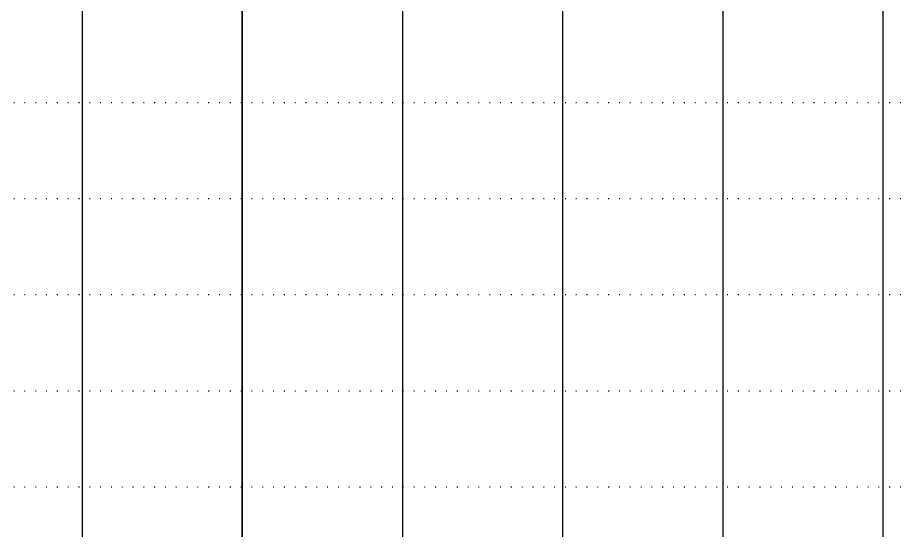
# Model space of a CAD drawing. Header units: millimetres. Extents: x -1499 to 6658, y -12483 to -6008.
# Drawn here: x 1408.1 to 1518.3, y -11278.5 to -11214.5 of the extents above; entities that cross this region are included whole.
import ezdxf

# ---------------------------------------------------------------- set-up
doc = ezdxf.new("R2010")
doc.units = ezdxf.units.MM
doc.linetypes.add('A-DOTLN01H', pattern=[0.125, 0, -0.125])
doc.layers.add('_와꾸', color=7, linetype='Continuous', plot=False)
doc.layers.add('CR-GRID', color=56, linetype='A-DOTLN01H')
doc.layers.add('수직그리드', color=1, linetype='Continuous')

msp = doc.modelspace()

# ---------------------------------------------------------------- linework, layer by layer
at = {"layer": '_와꾸', "color": 7, "true_color": 0xffffff}
msp.add_lwpolyline([(636.16, -11393.06), (1436.16, -11393.06), (1436.16, -10877.06), (636.16, -10877.06)], close=True, dxfattribs=at)
at = {"layer": 'CR-GRID', "linetype": 'A-DOTLN01H', "ltscale": 10}
for p, q in [((696.16, -11225.06), (6636.16, -11225.06)), ((696.16, -11237.06), (6636.16, -11237.06)), ((696.16, -11249.06), (6636.16, -11249.06)), ((696.16, -11261.06), (6636.16, -11261.06))]:
    msp.add_line(p, q, dxfattribs=at)
at = {"layer": 'CR-GRID', "color": 6, "linetype": 'A-DOTLN01H', "ltscale": 10}
msp.add_line((696.16, -11273.06), (6636.16, -11273.06), dxfattribs=at)
at = {"layer": '수직그리드'}
for p, q in [((1416.16, -10977.43), (1416.16, -11873.06)), ((1436.16, -11045.38), (1436.16, -11873.06)), ((1456.16, -11066.21), (1456.16, -11873.06)), ((1476.16, -11083.35), (1476.16, -11873.06)), ((1496.16, -11106.89), (1496.16, -11873.06)), ((1516.16, -11139.41), (1516.16, -11873.06))]:
    msp.add_line(p, q, dxfattribs=at)

doc.saveas('drawing.dxf')
